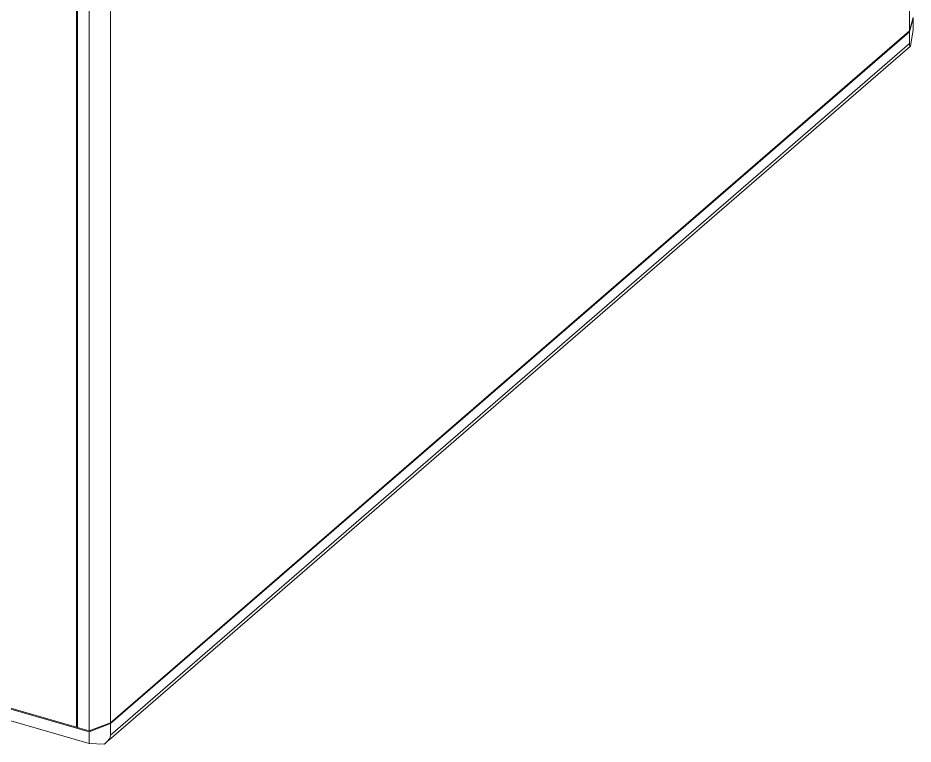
# Model space of a CAD drawing. Header units: millimetres. Extents: x 0 to 4009, y 0 to 2835.
# Drawn here: x 2997.9 to 3428.7, y 1769.3 to 2118.8 of the extents above; entities that cross this region are included whole.
import ezdxf

# ---------------------------------------------------------------- set-up
doc = ezdxf.new("R2010")
doc.units = ezdxf.units.MM
doc.layers.get('0').update_dxf_attribs({"lineweight": 13})

msp = doc.modelspace()

# ---------------------------------------------------------------- linework, layer by layer
for p, q in [((3427.04, 2112.58), (3427.04, 2326.48)), ((3026.15, 1777.39), (3026.15, 2250.24)), ((3026.59, 1777.27), (3026.59, 2250.12)), ((3042.54, 2252.44), (3042.54, 1779.59)), ((3032.21, 1775.64), (3032.21, 2248.49)), ((3427.04, 2112.58), (3428.71, 2119.02)), ((3428.71, 2118.59), (3427.04, 2112.14)), ((3428.71, 2118.59), (3428.6, 2118.62)), ((3428.71, 2112.96), (3428.71, 2118.59)), ((3427.04, 2112.58), (3042.54, 1779.59)), ((3427.04, 2112.14), (3042.54, 1779.16)), ((3427.04, 2106.51), (3427.04, 2112.14)), ((3427.53, 2105.34), (3428.71, 2112.96)), ((3042.54, 1773.53), (3427.04, 2106.51)), ((3041.49, 1771), (3427.45, 2105.25)), ((3427.45, 2105.25), (3427.53, 2105.34)), ((2597.47, 1900.71), (3032.21, 1775.21)), ((2603.53, 1899.39), (3026.15, 1777.39)), ((3032.21, 1769.58), (2597.47, 1895.08)), ((3032.21, 1775.64), (3042.54, 1779.59)), ((3042.54, 1779.16), (3032.21, 1775.21)), ((3042.54, 1779.16), (3042.54, 1773.53)), ((3026.59, 1777.77), (3026.15, 1777.39)), ((3026.59, 1777.27), (3032.21, 1775.64)), ((3032.21, 1769.58), (3032.21, 1775.21)), ((3032.21, 1769.58), (3039.52, 1769.31)), ((3039.52, 1769.31), (3040.02, 1769.73))]:
    msp.add_line(p, q)
for centre, major_axis, ratio, start_param, end_param in [((3428.71, 2112.96), (1.41, 7.76), 0.116154, -3.712074, -2.99835), ((3032.21, 1769.58), (10.2, 4.58), 0.357758, -0.873135, -0.159411)]:
    msp.add_ellipse(centre, major_axis=major_axis, ratio=ratio, start_param=start_param, end_param=end_param)

doc.saveas('drawing.dxf')
